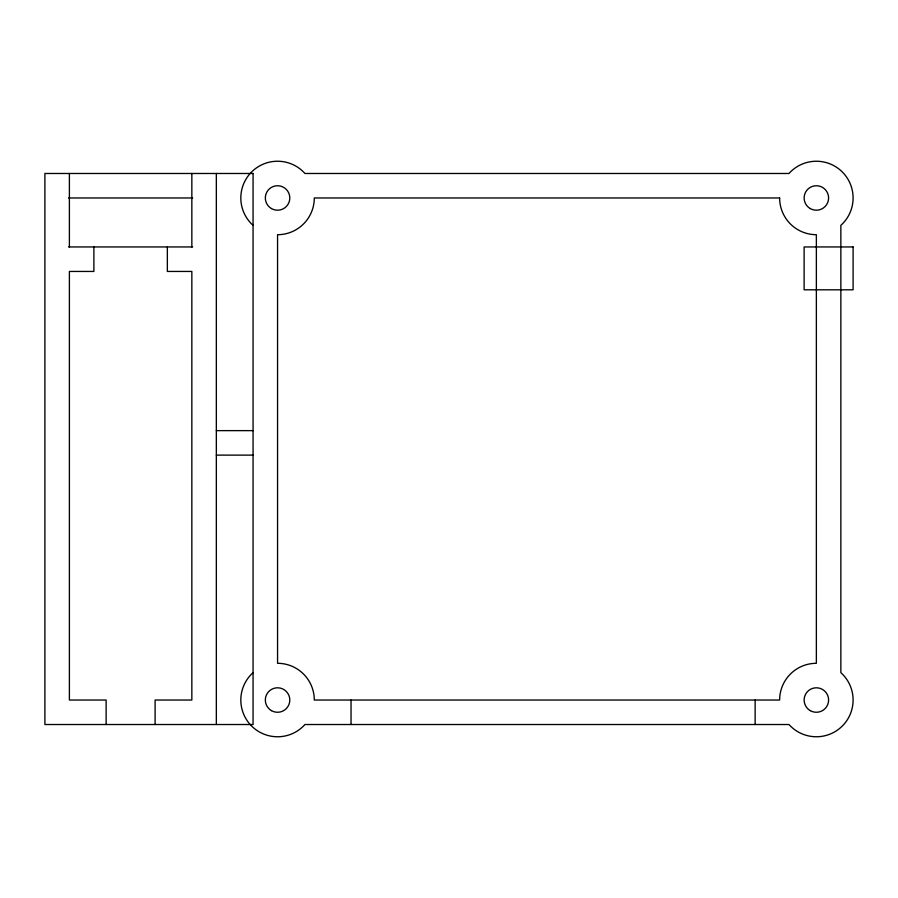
<?xml version="1.0" encoding="UTF-8"?>
<svg xmlns="http://www.w3.org/2000/svg" width="898" height="898" viewBox="0 0 898 898"><rect width="100%" height="100%" fill="white"/><g stroke="black" fill="none" stroke-linecap="round" stroke-linejoin="round"><path stroke-width="1.35" d="M68.596 197.964L192.643 197.964M68.596 246.95L192.643 246.95M216.339 430.636L253.068 430.636M216.339 455.118L253.068 455.118M755.139 700.036L755.139 724.518M351.039 700.036L351.039 724.518M216.339 173.482L216.339 724.518M191.846 173.482L191.846 246.95M167.354 246.95L167.354 271.443L191.846 271.443L191.846 700.036L155.107 700.036L155.107 724.518M106.132 724.518L106.132 700.036L69.393 700.036L69.393 271.443L93.886 271.443L93.886 246.95M69.393 173.482L69.393 246.95M253.068 225.353A36.739 36.739 0 0 1 251.586 171.989A36.739 36.739 0 0 1 304.95 173.482L788.983 173.482A36.739 36.739 0 0 1 842.335 171.989A36.739 36.739 0 0 1 840.854 225.353L840.854 672.647A36.739 36.739 0 0 1 842.335 726.011A36.739 36.739 0 0 1 788.983 724.518L304.95 724.518A36.739 36.739 0 0 1 251.586 726.011A36.739 36.739 0 0 1 253.068 672.647M253.068 173.482L44.9 173.482L44.9 724.518L253.068 724.518L253.068 173.482M779.632 197.964L314.3 197.964A36.739 36.739 0 0 1 277.561 234.704L277.561 663.296A36.739 36.739 0 0 1 314.3 700.036L779.632 700.036A36.739 36.739 0 0 1 816.361 663.296L816.361 234.704A36.739 36.739 0 0 1 779.632 197.964M853.1 246.95L804.114 246.95L804.114 289.807L853.1 289.807L853.1 246.95M271.443 710.632A12.246 12.246 0 0 0 289.807 700.036A12.246 12.246 0 0 0 271.443 689.428A12.246 12.246 0 0 0 271.443 710.632M810.243 710.632A12.246 12.246 0 0 0 828.607 700.036A12.246 12.246 0 0 0 810.243 689.428A12.246 12.246 0 0 0 810.243 710.632M810.243 208.572A12.246 12.246 0 0 0 828.607 197.964A12.246 12.246 0 0 0 810.243 187.368A12.246 12.246 0 0 0 810.243 208.572M271.443 208.572A12.246 12.246 0 0 0 289.807 197.964A12.246 12.246 0 0 0 271.443 187.368A12.246 12.246 0 0 0 271.443 208.572"/></g></svg>
